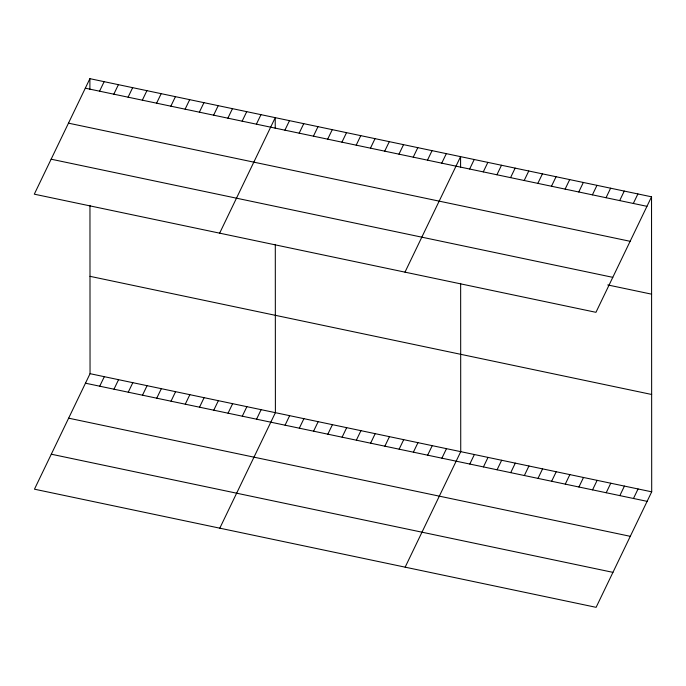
<?xml version="1.0" encoding="UTF-8"?>
<svg xmlns="http://www.w3.org/2000/svg" width="686" height="686" viewBox="0 0 686 686"><rect width="100%" height="100%" fill="white"/><g stroke="black" fill="none" stroke-linecap="round" stroke-linejoin="round"><path stroke-width="1.03" d="M89.892 78.667L34.3 194.172L595.954 312.319L651.537 196.813L89.892 78.667L89.892 89.489M99.564 91.178L104.143 81.668M113.825 94.179L118.404 84.67M128.085 97.18L132.664 87.662M142.336 100.182L146.915 90.663M156.597 103.174L161.176 93.665M170.857 106.176L175.436 96.657M185.109 109.177L189.688 99.659M199.369 112.178L203.948 102.66M213.629 115.171L218.208 105.661M89.96 205.406L90.046 373.681L34.463 489.187L596.108 607.333L651.7 491.828L651.537 196.813M227.881 118.172L232.46 108.654M99.727 386.201L104.306 376.683M242.141 121.173L246.72 111.655M113.979 389.202L118.558 379.684M256.392 124.175L260.98 114.656M128.239 392.195L132.818 382.685M219.649 233.154L275.232 117.658L275.24 128.471M142.499 395.196L147.078 385.678M284.913 130.169L289.492 120.65M156.751 398.197L161.33 388.679M299.165 133.17L303.752 123.651M171.011 401.199L175.59 391.68M313.425 136.171L318.004 126.653M185.271 404.191L189.851 394.682M327.685 139.164L332.264 129.654M199.523 407.192L204.102 397.674M341.937 142.165L346.524 132.647M213.783 410.194L218.362 400.675M356.197 145.166L360.776 135.648M228.044 413.195L232.623 403.677M370.457 148.167L375.036 138.649M242.295 416.188L246.874 406.678M384.709 151.16L389.296 141.65M256.555 419.189L261.134 409.671M398.969 154.161L403.548 144.643M219.803 528.177L275.395 412.672L275.3 244.396M413.229 157.163L417.808 147.644M285.067 425.191L289.646 415.673M427.481 160.155L432.06 150.646M299.328 428.184L303.907 418.674M441.741 163.157L446.32 153.647M313.588 431.185L318.167 421.667M404.989 272.145L460.58 156.64L460.589 167.461M327.839 434.187L332.418 424.668M469.636 169.03L474.223 159.512M342.1 437.179L346.679 427.67M483.278 171.894L487.857 162.385M356.36 440.18L360.939 430.671M496.921 174.767L501.5 165.249M370.612 443.182L375.191 433.663M510.564 177.631L515.143 168.121M384.872 446.183L389.451 436.665M524.198 180.504L528.777 170.986M399.132 449.176L403.711 439.666M537.841 183.376L542.42 173.858M413.384 452.177L417.963 442.667M551.484 186.24L556.063 176.731M427.644 455.178L432.223 445.66M565.118 189.113L569.697 179.595M441.904 458.179L446.483 448.661M578.761 191.977L583.34 182.467M405.152 567.168L460.735 451.662L460.649 283.378M592.404 194.85L596.983 185.331M469.799 464.045L474.378 454.526M606.038 197.722L610.617 188.204M483.441 466.917L488.02 457.399M619.681 200.586L624.26 191.077M497.076 469.781L501.655 460.272M633.324 203.459L637.903 193.941M510.718 472.654L515.297 463.136M524.361 475.518L528.94 466.008M537.995 478.391L542.583 468.872M551.638 481.263L556.217 471.745M565.281 484.127L569.86 474.618M578.924 487L583.503 477.482M592.558 489.864L597.137 480.354M606.201 492.737L610.78 483.218M619.844 495.609L624.423 486.091M633.478 498.473L638.057 488.964M85.313 88.185L646.958 206.323M68.48 123.163L630.125 241.3M51.133 159.195L612.787 277.341M607.753 284.947L651.597 294.165M89.995 276.329L651.649 394.476M90.046 373.681L651.7 491.828M85.467 383.2L647.121 501.346M68.634 418.177L630.288 536.323M51.296 454.209L612.941 572.356"/></g></svg>
